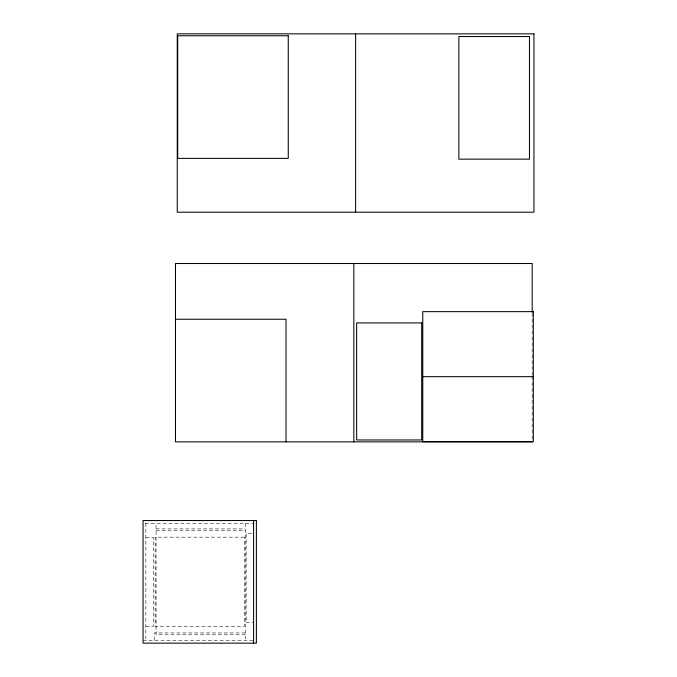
<?xml version="1.0" encoding="UTF-8"?>
<svg xmlns="http://www.w3.org/2000/svg" width="677" height="677" viewBox="0 0 677 677"><rect width="100%" height="100%" fill="white"/><g stroke="black" fill="none" stroke-linecap="round" stroke-linejoin="round"><path stroke-width="0.51" stroke-dasharray="3.38 2.54" d="M145.157 523.321L253.587 523.321M156.057 528.898L245.226 528.898M156.057 530.751L245.226 530.751M251.734 533.544L246.157 533.544L246.157 622.713L253.587 622.713M145.843 537.259L153.273 537.259L153.273 626.428L145.843 626.428M245.226 632.936L154.195 632.936L154.195 640.366M245.226 634.789L156.057 634.789L156.057 523.321M143.05 640.366L253.587 640.366M532.181 313.112L532.181 375.38M532.181 376.429L532.181 439.754M245.226 523.321L245.226 640.366M145.843 523.321L145.843 640.366M244.304 537.166L155.126 537.166L155.126 626.343L244.304 626.343L244.304 537.166"/><path stroke-width="1.02" d="M175.487 319.248L286.024 319.248L286.024 441.861M422.77 376.666L533.307 376.666M532.181 441.861L175.487 441.861L175.487 263.514L532.181 263.514L532.181 312.055M355.603 33.85L355.603 212.197M353.834 263.514L353.834 441.861M253.587 520.537L253.587 643.15M533.95 33.85L177.256 33.85L177.256 212.197L533.95 212.197L533.95 33.85M288.258 35.763L177.721 35.763L177.721 158.376L288.258 158.376L288.258 35.763M529.465 36.533L458.862 36.533L458.862 159.146L529.465 159.146L529.465 36.533M533.307 311.648L422.77 311.648L422.77 441.692L533.307 441.692L533.307 311.648M421.678 322.912L356.652 322.912L356.652 439.957L421.678 439.957L421.678 322.912M256.38 520.537L143.05 520.537L143.05 643.15L256.38 643.15L256.38 520.537"/></g></svg>
